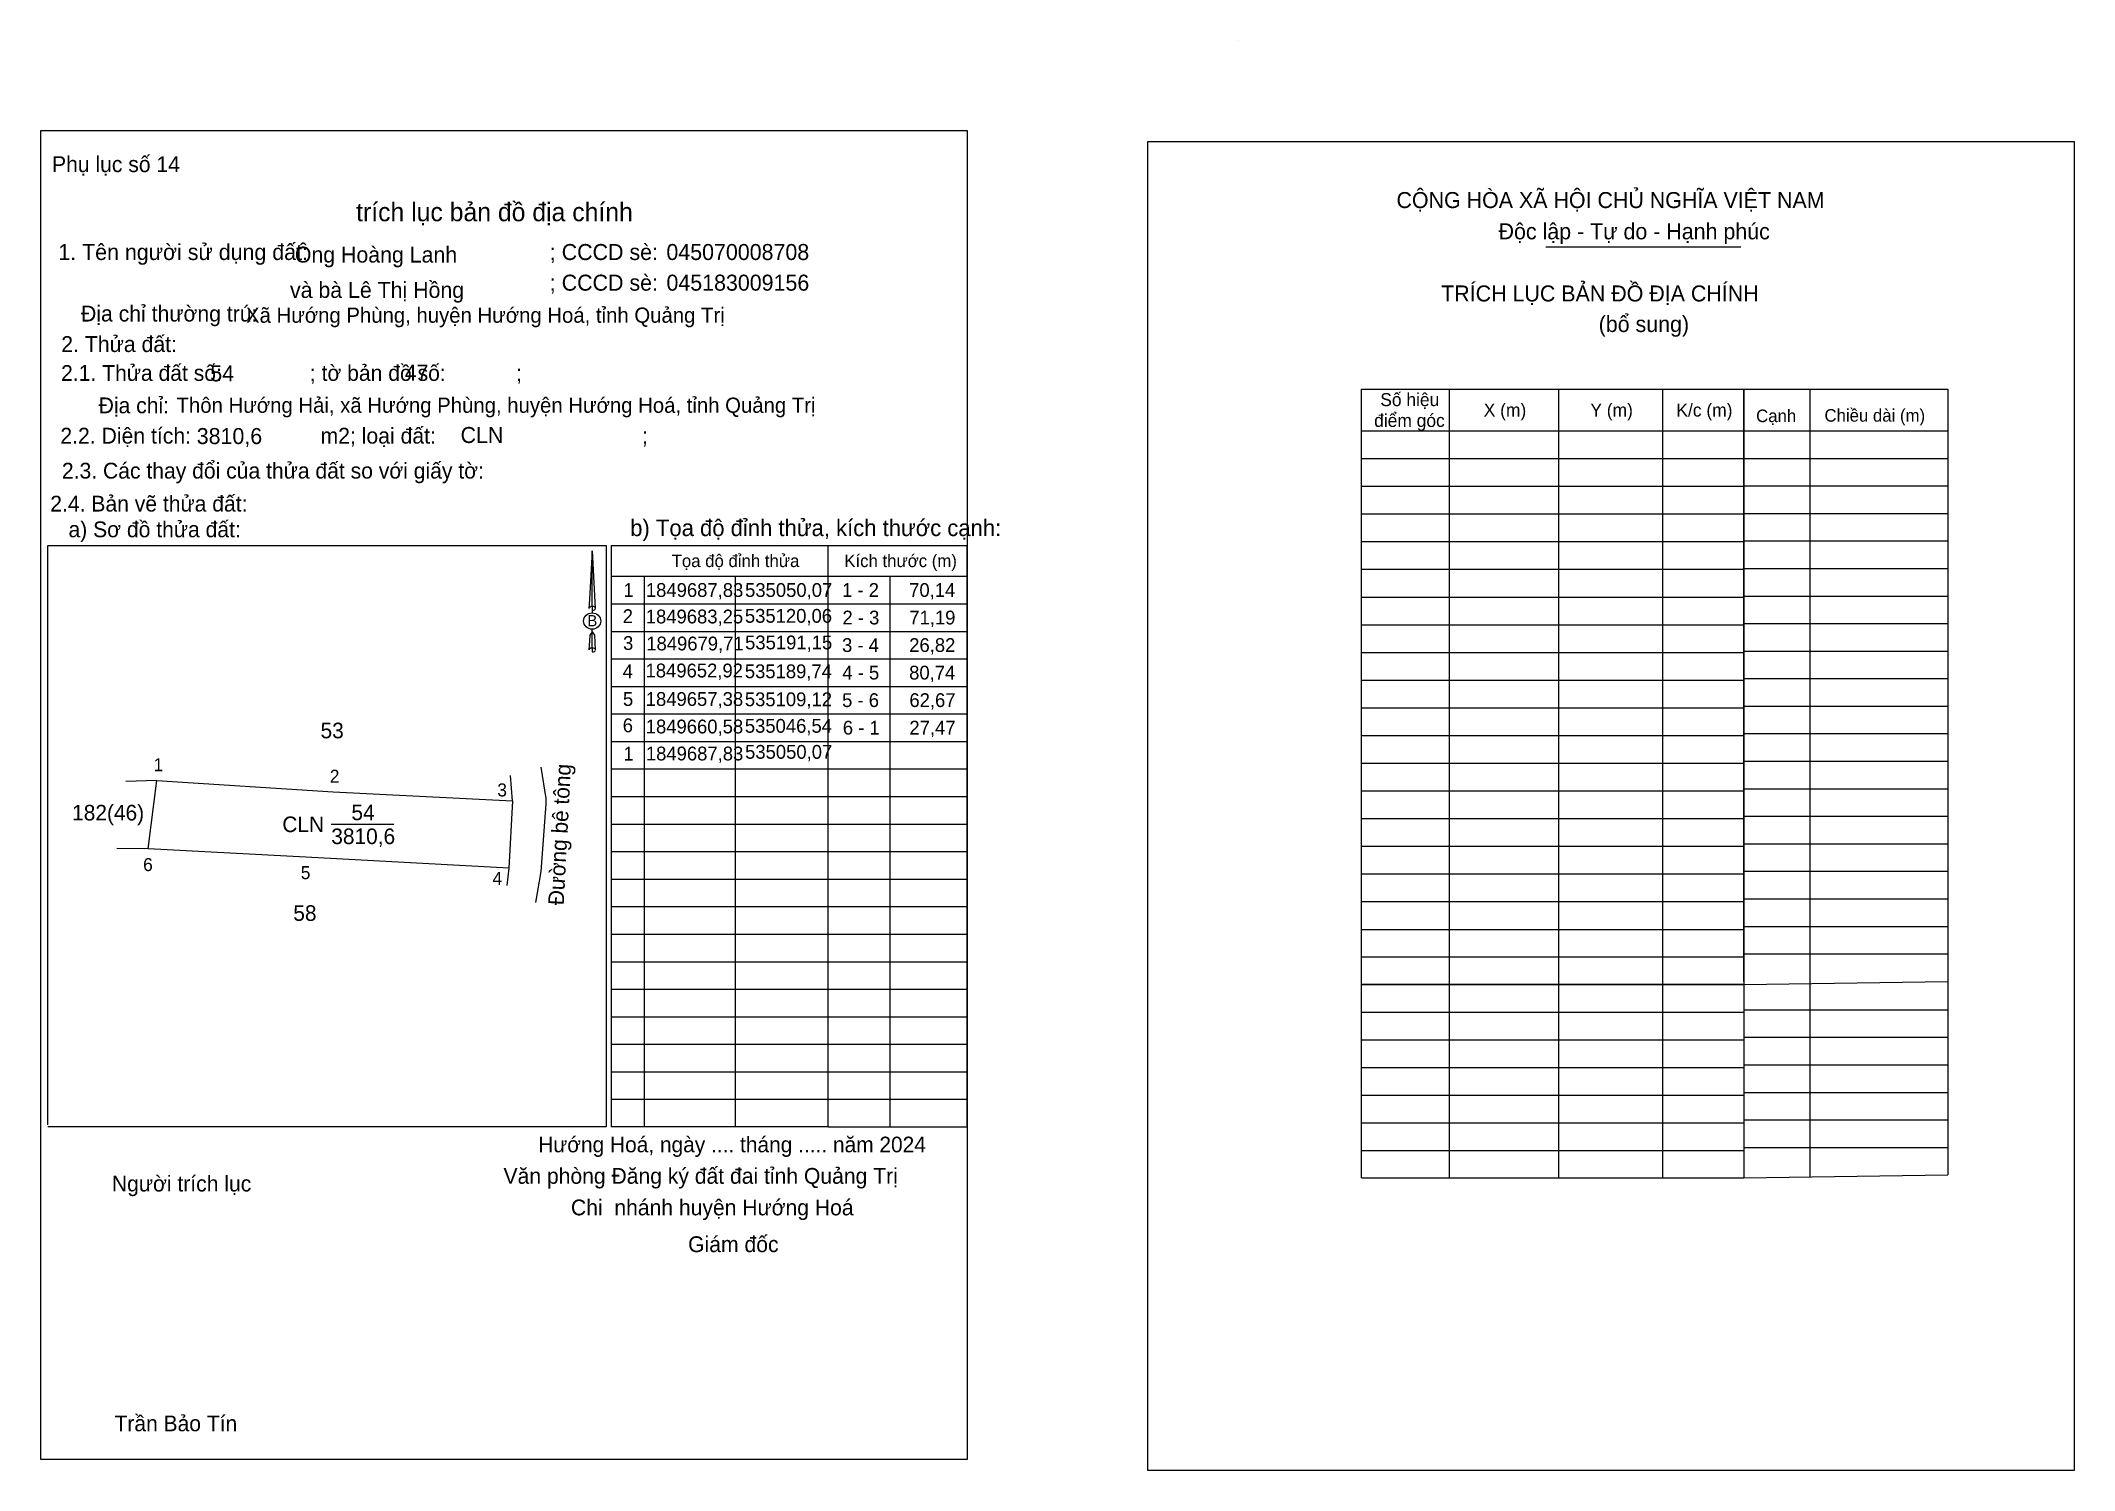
# Model space of a CAD drawing. Extents: x 535004 to 535811, y 1849414 to 1849981.
import ezdxf

# ---------------------------------------------------------------- set-up
doc = ezdxf.new("R2010")
doc.units = 0
for name, color, linetype in [('Level 1', 7, 'Continuous'), ('Level 10', 7, 'Continuous'), ('Level 13', 7, 'Continuous'), ('Level 23', 7, 'Continuous'), ('Level 27', 7, 'Continuous'), ('Level 28', 7, 'Continuous'), ('Level 3', 7, 'Continuous'), ('Level 36', 7, 'Continuous'), ('Level 40', 7, 'Continuous'), ('Level 42', 7, 'Continuous'), ('Level 52', 7, 'Continuous'), ('Level 53', 7, 'Continuous'), ('Level 6', 7, 'Continuous'), ('Level 63', 7, 'Continuous'), ('Level 9', 7, 'Continuous')]:
    doc.layers.add(name, color=color, linetype=linetype)

msp = doc.modelspace()

# ---------------------------------------------------------------- linework, layer by layer
at = {"layer": 'Level 1'}
for p, q in [((535479.32, 1849981.38), (535479.32, 1849981.38)), ((535601.25, 1849899.6), (535678.55, 1849899.6)), ((535705.97, 1849843.05), (535705.97, 1849530.41)), ((535679.75, 1849826.52), (535760.78, 1849826.52)), ((535679.75, 1849815.6), (535760.78, 1849815.6)), ((535679.75, 1849804.67), (535760.78, 1849804.67)), ((535679.75, 1849793.75), (535760.78, 1849793.75)), ((535679.75, 1849782.82), (535760.78, 1849782.82)), ((535316.39, 1849550.31), (535316.39, 1849781.01)), ((535316.39, 1849781.01), (535371.45, 1849781.01)), ((535371.45, 1849781.01), (535371.45, 1849550.31)), ((535230.64, 1849768.81), (535371.45, 1849768.81)), ((535340.86, 1849768.81), (535340.86, 1849550.31)), ((535679.75, 1849771.9), (535760.78, 1849771.9)), ((535230.35, 1849757.89), (535371.45, 1849757.89)), ((535679.75, 1849760.97), (535760.78, 1849760.97)), ((535679.75, 1849750.05), (535760.78, 1849750.05)), ((535230.35, 1849746.96), (535371.45, 1849746.96)), ((535230.35, 1849736.04), (535371.45, 1849736.04)), ((535679.75, 1849739.12), (535760.78, 1849739.12)), ((535230.35, 1849725.11), (535371.45, 1849725.11)), ((535679.75, 1849728.2), (535760.78, 1849728.2)), ((535679.75, 1849717.27), (535760.78, 1849717.27)), ((535230.35, 1849714.19), (535371.45, 1849714.19)), ((535230.35, 1849703.26), (535371.45, 1849703.26)), ((535679.75, 1849706.35), (535760.78, 1849706.35)), ((535679.75, 1849695.42), (535760.78, 1849695.42)), ((535230.35, 1849692.34), (535371.45, 1849692.34)), ((535679.75, 1849684.5), (535760.78, 1849684.5)), ((535230.35, 1849681.41), (535371.45, 1849681.41)), ((535230.35, 1849670.49), (535371.45, 1849670.49)), ((535679.75, 1849673.57), (535760.78, 1849673.57)), ((535679.75, 1849662.65), (535760.78, 1849662.65)), ((535230.35, 1849659.56), (535371.45, 1849659.56)), ((535230.35, 1849648.64), (535371.45, 1849648.64)), ((535679.75, 1849651.72), (535760.78, 1849651.72)), ((535230.35, 1849637.71), (535371.45, 1849637.71)), ((535679.75, 1849640.8), (535760.78, 1849640.8)), ((535679.75, 1849629.87), (535760.78, 1849629.87)), ((535230.35, 1849626.79), (535371.45, 1849626.79)), ((535230.35, 1849615.86), (535371.45, 1849615.86)), ((535679.75, 1849618.95), (535760.78, 1849618.95)), ((535230.35, 1849604.94), (535371.45, 1849604.94)), ((535679.75, 1849606.83), (535760.78, 1849608.02)), ((535679.75, 1849596.76), (535760.78, 1849596.76)), ((535230.35, 1849594.01), (535371.45, 1849594.01)), ((535230.35, 1849583.09), (535371.45, 1849583.09)), ((535679.75, 1849585.84), (535760.78, 1849585.84)), ((535230.35, 1849572.16), (535371.45, 1849572.16)), ((535679.75, 1849574.91), (535760.78, 1849574.91)), ((535679.75, 1849563.99), (535760.78, 1849563.99)), ((535230.35, 1849561.24), (535371.45, 1849561.24)), ((535316.39, 1849550.31), (535371.45, 1849550.31)), ((535679.75, 1849553.06), (535760.78, 1849553.06)), ((535679.75, 1849542.14), (535760.78, 1849542.14)), ((535679.75, 1849530.02), (535760.78, 1849531.21))]:
    msp.add_line(p, q, dxfattribs=at)
msp.add_lwpolyline([(535679.75, 1849608.02), (535679.75, 1849843.05), (535760.78, 1849843.05), (535760.78, 1849531.21)], dxfattribs=at)
at = {"layer": 'Level 10'}
msp.add_lwpolyline([(535109.12, 1849657.38), (535046.54, 1849660.58), (535050.07, 1849687.82), (535120.05, 1849683.25), (535191.15, 1849679.71), (535189.74, 1849652.92)], close=True, dxfattribs=at)
at = {"layer": 'Level 13'}
for points in [[(535003.94, 1849945.7), (535371.65, 1849945.7), (535371.65, 1849418.35), (535003.94, 1849418.35)], [(535443.23, 1849941.34), (535810.95, 1849941.34), (535810.95, 1849413.99), (535443.23, 1849413.99)]]:
    msp.add_lwpolyline(points, close=True, dxfattribs=at)
at = {"layer": 'Level 23'}
msp.add_lwpolyline([(535202.37, 1849693.01), (535204.44, 1849680.61), (535204.44, 1849678.55), (535202.37, 1849651.69), (535200.3, 1849639.29)], dxfattribs=at)
at = {"layer": 'Level 27'}
for p, q in [((535050.07, 1849687.82), (535037.68, 1849687.32)), ((535191.15, 1849679.71), (535190.41, 1849689.71)), ((535046.54, 1849660.58), (535034.15, 1849660.75)), ((535189.74, 1849652.92), (535188.98, 1849646.13))]:
    msp.add_line(p, q, dxfattribs=at)
at = {"layer": 'Level 3'}
for p, q in [((535479.32, 1849981.38), (535479.32, 1849981.38)), ((535006.76, 1849781.01), (535228.29, 1849781.01)), ((535006.76, 1849551.14), (535006.76, 1849781.01)), ((535228.29, 1849781.01), (535228.29, 1849550.31)), ((535230.35, 1849781.01), (535230.35, 1849550.31)), ((535230.35, 1849781.01), (535316.39, 1849781.01)), ((535243.35, 1849768.81), (535243.35, 1849550.31)), ((535279.51, 1849768.81), (535279.51, 1849550.31)), ((535228.29, 1849550.31), (535006.76, 1849550.31)), ((535316.39, 1849550.31), (535230.35, 1849550.31))]:
    msp.add_line(p, q, dxfattribs=at)
at = {"layer": 'Level 40'}
for p, q in [((535222.79, 1849778.89), (535221.74, 1849759.64)), ((535222.79, 1849778.89), (535223.94, 1849756.07)), ((535222.79, 1849778.89), (535223.94, 1849756.07)), ((535222.79, 1849756.84), (535222.79, 1849778.89)), ((535222.79, 1849778.89), (535223.94, 1849756.07)), ((535221.74, 1849759.64), (535221.49, 1849756.07)), ((535222.79, 1849756.84), (535222.79, 1849756)), ((535222.79, 1849756), (535222.79, 1849755.34)), ((535222.79, 1849755.34), (535222.79, 1849754.46)), ((535222.79, 1849755.34), (535222.79, 1849754.46)), ((535222.79, 1849755.34), (535222.79, 1849754.46)), ((535223.94, 1849756.07), (535223.94, 1849756.07)), ((535221.74, 1849743.19), (535221.49, 1849739.59)), ((535221.81, 1849745.5), (535221.74, 1849743.19)), ((535222.79, 1849746.8), (535221.81, 1849745.5)), ((535222.79, 1849746.8), (535222.79, 1849747.81)), ((535222.79, 1849746.8), (535222.79, 1849747.81)), ((535222.79, 1849746.8), (535222.79, 1849747.81)), ((535222.79, 1849746.8), (535223.7, 1849745.5)), ((535222.79, 1849746.8), (535223.7, 1849745.5)), ((535222.79, 1849746.8), (535223.7, 1849745.5)), ((535222.79, 1849740.36), (535222.79, 1849746.8)), ((535223.7, 1849745.5), (535223.94, 1849739.59)), ((535223.7, 1849745.5), (535223.94, 1849739.59)), ((535223.7, 1849745.5), (535223.94, 1849739.59)), ((535222.79, 1849740.36), (535222.79, 1849739.45)), ((535222.79, 1849739.45), (535222.79, 1849738.82)), ((535223.94, 1849739.59), (535223.94, 1849739.59))]:
    msp.add_line(p, q, dxfattribs=at)
msp.add_ellipse((535222.79, 1849751.06), major_axis=(3.4, 0), ratio=0.952727, dxfattribs=at)
for centre, start_param, end_param in [((535222.79, 1849756.04), 1.570796, 3.074452), ((535222.79, 1849756.04), 0.067141, 1.570796), ((535222.79, 1849756.04), 4.712389, 6.283185), ((535222.79, 1849739.53), 2.491069, 3.074278), ((535222.79, 1849739.53), 1.570796, 2.491069), ((535222.79, 1849739.53), 0.067141, 1.570796), ((535222.79, 1849739.53), 4.712389, 6.283185)]:
    msp.add_ellipse(centre, major_axis=(1.25, 0), ratio=0.614131, start_param=start_param, end_param=end_param, dxfattribs=at)
at = {"layer": 'Level 53'}
for p, q in [((535003.93, 1849945.71), (535003.93, 1849945.71)), ((535371.64, 1849418.36), (535371.64, 1849418.36))]:
    msp.add_line(p, q, dxfattribs=at)
at = {"layer": 'Level 63'}
for p, q in [((535528.11, 1849843.05), (535679.75, 1849843.05)), ((535528.11, 1849530.02), (535528.11, 1849843.05)), ((535562.82, 1849843.05), (535562.82, 1849530.02)), ((535606.2, 1849843.05), (535606.2, 1849530.02)), ((535647.52, 1849843.05), (535647.52, 1849530.02)), ((535679.75, 1849843.05), (535679.75, 1849530.02)), ((535528.11, 1849826.52), (535679.75, 1849826.52)), ((535528.11, 1849815.53), (535679.75, 1849815.53)), ((535528.11, 1849804.54), (535679.75, 1849804.54)), ((535528.11, 1849793.55), (535679.75, 1849793.55)), ((535528.11, 1849782.56), (535679.75, 1849782.56)), ((535528.11, 1849771.57), (535679.75, 1849771.57)), ((535528.11, 1849760.58), (535679.75, 1849760.58)), ((535528.11, 1849749.59), (535679.75, 1849749.59)), ((535528.11, 1849738.6), (535679.75, 1849738.6)), ((535528.11, 1849727.61), (535679.75, 1849727.61)), ((535528.11, 1849716.62), (535679.75, 1849716.62)), ((535528.11, 1849705.63), (535679.75, 1849705.63)), ((535528.11, 1849694.63), (535679.75, 1849694.63)), ((535528.11, 1849683.64), (535679.75, 1849683.64)), ((535528.11, 1849672.65), (535679.75, 1849672.65)), ((535528.11, 1849661.66), (535679.75, 1849661.66)), ((535528.11, 1849650.67), (535679.75, 1849650.67)), ((535528.11, 1849639.68), (535679.75, 1849639.68)), ((535528.11, 1849628.69), (535679.75, 1849628.69)), ((535528.11, 1849617.76), (535679.75, 1849617.76)), ((535528.11, 1849606.83), (535679.75, 1849606.83)), ((535679.75, 1849606.83), (535528.11, 1849606.83)), ((535528.11, 1849595.84), (535679.75, 1849595.84)), ((535528.11, 1849584.85), (535679.75, 1849584.85)), ((535528.11, 1849573.86), (535679.75, 1849573.86)), ((535528.11, 1849562.87), (535679.75, 1849562.87)), ((535528.11, 1849551.88), (535679.75, 1849551.88)), ((535528.11, 1849540.95), (535679.75, 1849540.95)), ((535528.11, 1849530.02), (535679.75, 1849530.02))]:
    msp.add_line(p, q, dxfattribs=at)
at = {"layer": 'Level 9'}
msp.add_line((535119.24, 1849670.37), (535144.09, 1849670.37), dxfattribs=at)

# ---------------------------------------------------------------- texts
at = {"layer": 'Level 1'}
for s, height, p in [('Phụ lục số 14', 6.264, (535008.43, 1849929.22)), ('CỘNG HÒA XÃ HỘI CHỦ NGHĨA VIỆT NAM', 6.3513, (535541.96, 1849914.94)), ('Độc lập - Tự do - Hạnh phúc', 6.3513, (535582.46, 1849902.54)), ('1. Tên người sử dụng đất:', 6.3495, (535010.93, 1849894.32)), ('Ông Hoàng Lanh', 6.3217, (535104.8, 1849893.31)), ('; CCCD sè:', 6.349, (535205.97, 1849894.32)), ('045070008708', 6.3495, (535252.24, 1849894.32)), ('và bà Lê Thị Hồng', 6.3217, (535102.88, 1849879.28)), ('; CCCD sè:', 6.349, (535205.97, 1849882.16)), ('045183009156', 6.3495, (535252.26, 1849882.16)), ('TRÍCH LỤC BẢN ĐỒ ĐỊA CHÍNH', 6.3513, (535559.7, 1849877.88)), ('Địa chỉ thường trú:', 6.2859, (535019.94, 1849869.92)), ('(bổ sung)', 6.351, (535622.19, 1849865.75)), ('2. Thửa đất:', 6.2994, (535012.1, 1849857.81)), ('2.1. Thửa đất số:               ; tờ bản đồ số:            ;', 6.264, (535012.03, 1849846.36)), ('Địa chỉ:', 6.264, (535026.94, 1849833.51)), ('Cạnh', 4.975, (535684.67, 1849829.99)), ('Chiều dài (m)', 4.9751, (535711.8, 1849830.17)), ('2.2. Diện tích:                      m2; loại đất:                                   ;', 6.2859, (535011.74, 1849821.46)), ('2.3. Các thay đổi của thửa đất so với giấy tờ:', 6.264, (535012.36, 1849807.59)), ('2.4. Bản vẽ thửa đất: ', 6.264, (535007.74, 1849794.51)), ('a) Sơ đồ thửa đất: ', 6.264, (535014.97, 1849784.3)), ('Tọa độ đỉnh thửa', 4.9751, (535254.32, 1849772.46)), ('Kích thước (m)', 4.9751, (535322.84, 1849772.46)), ('Hướng Hoá, ngày .... tháng ..... năm 2024', 6.1995, (535201.36, 1849540.21)), ('Người trích lục', 6.264, (535032.19, 1849524.66)), ('Văn phòng Đăng ký đất đai tỉnh Quảng Trị', 6.264, (535187.6, 1849527.71)), (' Chi  nhánh huyện Hướng Hoá', 6.264, (535212.03, 1849515.19)), (' Giám đốc', 6.274, (535258.52, 1849500.59)), ('Trần Bảo Tín', 6.2379, (535033.24, 1849429.5))]:
    msp.add_text(s, height=height, dxfattribs=at).set_placement(p)
at = {"layer": 'Level 10'}
msp.add_text('b) Tọa độ đỉnh thửa, kích thước cạnh:', height=6.5391, dxfattribs=at).set_placement((535237.88, 1849784.76))
at = {"layer": 'Level 13'}
for s, p in [('54', (535127.25, 1849672.02)), ('CLN', (535099.83, 1849667.27)), ('3810,6', (535119.25, 1849662.52))]:
    msp.add_text(s, height=6.198, dxfattribs=at).set_placement(p)
at = {"layer": 'Level 28'}
msp.add_text('Đường bê tông', height=6.1977, rotation=86.98582, dxfattribs=at).set_placement((535211.47, 1849638.14))
at = {"layer": 'Level 36'}
for s, p in [('53', (535114.99, 1849704.51)), ('182(46)', (535016.41, 1849671.9)), ('58', (535104.18, 1849632.05))]:
    msp.add_text(s, height=6.198, dxfattribs=at).set_placement(p)
at = {"layer": 'Level 40'}
msp.add_text('B', height=4.44, dxfattribs=at).set_placement((535220.86, 1849748.97))
at = {"layer": 'Level 42'}
msp.add_text(' trích lục bản đồ địa chính', height=7.349, dxfattribs=at).set_placement((535126.38, 1849909.71))
at = {"layer": 'Level 52'}
for s, height, p in [('1', 5.47, (535235.2, 1849760.62)), ('1849687,83', 5.472, (535244.09, 1849760.62)), ('535050,07', 5.472, (535283.46, 1849760.62)), ('1 - 2', 5.472, (535321.96, 1849760.62)), ('70,14', 5.472, (535348.57, 1849760.62)), ('2', 5.47, (535234.91, 1849750.24)), ('1849683,25', 5.472, (535244.05, 1849750.11)), ('535120,06', 5.472, (535283.38, 1849750.37)), ('2 - 3', 5.472, (535322.1, 1849749.69)), ('71,19', 5.472, (535348.62, 1849749.69)), ('3', 5.47, (535235.04, 1849739.58)), ('1849679,71', 5.472, (535244.25, 1849739.39)), ('535191,15', 5.472, (535283.46, 1849739.82)), ('3 - 4', 5.472, (535321.95, 1849738.77)), ('26,82', 5.472, (535348.59, 1849738.77)), ('4', 5.47, (535234.89, 1849728.35)), ('1849652,92', 5.472, (535243.96, 1849728.68)), ('535189,74', 5.472, (535283.36, 1849728.37)), ('4 - 5', 5.472, (535322.05, 1849727.84)), ('80,74', 5.472, (535348.57, 1849727.84)), ('5', 5.47, (535235, 1849717.35)), ('1849657,38', 5.472, (535244.04, 1849717.36)), ('535109,12', 5.472, (535283.37, 1849717.25)), ('5 - 6', 5.472, (535321.96, 1849716.92)), ('62,67', 5.472, (535348.67, 1849716.92)), ('6', 5.47, (535234.91, 1849706.92)), ('1849660,58', 5.472, (535244.04, 1849706.45)), ('535046,54', 5.472, (535283.36, 1849706.71)), ('6 - 1', 5.472, (535322.25, 1849705.99)), ('27,47', 5.472, (535348.67, 1849705.99)), ('1', 5.47, (535235.2, 1849695.69)), ('1849687,83', 5.472, (535244.09, 1849695.73)), ('535050,07', 5.472, (535283.46, 1849696.39))]:
    msp.add_text(s, height=height, dxfattribs=at).set_placement(p)
at = {"layer": 'Level 6'}
for s, height, p in [('Xã Hướng Phùng, huyện Hướng Hoá, tỉnh Quảng Trị', 6.032, (535085.41, 1849869.42)), ('54', 6.349, (535071.24, 1849846.16)), ('47', 6.349, (535148.4, 1849846.49)), ('Thôn Hướng Hải, xã Hướng Phùng, huyện Hướng Hoá, tỉnh Quảng Trị', 6.032, (535057.85, 1849833.68)), ('3810,6', 6.349, (535065.86, 1849821.29)), ('CLN', 6.349, (535170.56, 1849821.71)), ('.', 5.13, (535154.34, 1849807.78))]:
    msp.add_text(s, height=height, dxfattribs=at).set_placement(p)
at = {"layer": 'Level 63'}
for s, p in [('Số hiệu', (535535.53, 1849836.34)), ('điểm góc', (535533.09, 1849828.07)), ('X (m)', (535576.58, 1849832.2)), ('Y (m)', (535618.89, 1849832.2)), ('K/c (m)', (535653.04, 1849832.2))]:
    msp.add_text(s, height=5.165, dxfattribs=at).set_placement(p)
at = {"layer": 'Level 9'}
for s, p in [('1', (535048.71, 1849691.44)), ('2', (535118.66, 1849686.86)), ('3', (535185.13, 1849681.45)), ('6', (535044.58, 1849651.81)), ('5', (535107.14, 1849648.61)), ('4', (535183.23, 1849646.34))]:
    msp.add_text(s, height=5.16, dxfattribs=at).set_placement(p)

doc.saveas('drawing.dxf')
